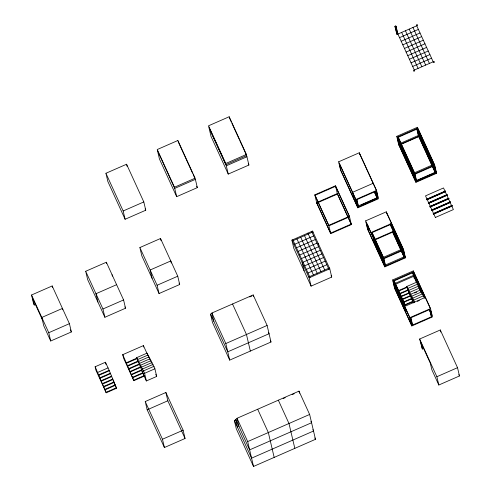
<?xml version="1.0" encoding="UTF-8"?>
<svg xmlns="http://www.w3.org/2000/svg" width="491" height="491" viewBox="0 0 491 491"><rect width="100%" height="100%" fill="white"/><g stroke="black" fill="none" stroke-linecap="round" stroke-linejoin="round"><path stroke-width="0.74" d="M397.495 33.204L414.729 70.907L413.833 71.299L413.44 70.446L434.087 61.4L434.48 62.253L433.584 62.645L416.35 24.943L417.246 24.55L417.638 25.403L396.992 34.45L394.893 26.33L395.789 25.937L396.182 26.79L397.888 34.057M396.992 34.45L395.286 27.183L396.182 26.79M399.533 37.66L418.387 29.399M401.178 41.256L420.032 32.995M105.927 173.274L126.574 164.233L143.808 201.936L145.753 210.222L125.101 219.268L107.873 181.566L105.927 173.274L123.161 210.983L125.101 219.268M402.823 44.859L421.677 36.598M404.467 48.456L423.322 40.194M406.112 52.052L424.967 43.797M407.757 55.655L426.611 47.394M409.402 59.251L428.256 50.996M411.047 62.854L429.901 54.593M412.692 66.451L431.546 58.19M123.161 210.983L143.808 201.936M195.381 179.344L197.321 187.63L176.674 196.676L174.728 188.391L195.381 179.344L193.184 174.544M246.948 156.752L248.894 165.044L228.247 174.084L226.302 165.798L246.948 156.752L245.696 154.014M35.591 304.42L34.26 305.009L33.48 303.297L31.534 295.005L52.181 285.965L69.415 323.667L71.361 331.953L50.708 341L43.742 325.748L41.796 317.462L62.443 308.416L62.768 309.796M85.704 271.278L106.351 262.237L123.585 299.94L125.53 308.225L104.878 317.272L87.65 279.569L85.704 271.278L102.938 308.986L104.878 317.272M139.874 247.55L160.52 238.503L177.754 276.212L179.694 284.498L159.047 293.544L141.813 255.836L139.874 247.55L157.102 285.253L159.047 293.544M338.643 161.797L359.295 152.756L376.529 190.459L378.469 198.745L357.822 207.791L340.588 170.089L338.643 161.797L355.877 199.506L357.822 207.791M396.759 136.345L417.405 127.298L434.639 165.001L436.585 173.292L415.932 182.333L398.704 144.63L396.759 136.345L413.993 174.047L415.932 182.333M413.852 175.293L399.932 144.839L398.048 136.805L416.902 128.544L433.35 164.54L414.496 172.801L414.613 173.311L398.164 137.314L417.915 128.667M416.798 128.924L418.332 135.467L399.478 143.728L414.735 177.116M398.974 144.974L397.268 137.707L413.717 173.704L415.423 180.97L398.974 144.974L419.621 135.933L418.768 132.3M399.932 144.839L418.786 136.578L416.902 128.544M314.835 194.829L335.488 185.782L349.426 216.292L351.372 224.577L330.725 233.624L316.781 203.114L314.835 194.829L328.78 225.332L330.725 233.624M116.612 284.688L95.966 293.728L97.905 302.02M316.781 203.114L337.427 194.068L335.488 185.782M50.708 341L48.769 332.714L69.415 323.667M102.938 308.986L123.585 299.94M157.102 285.253L177.754 276.212M355.877 199.506L376.529 190.459M413.993 174.047L434.639 165.001M377.063 197.775L358.209 206.036L358.602 206.889L377.456 198.628L375.75 191.361L356.896 199.622L358.602 206.889M361.063 205.066L376.425 198.333M430.349 174.716L416.38 180.829L414.785 174.035M431.742 174.102L434.535 172.881M416.712 181.431L435.566 173.176L433.86 165.903L415.005 174.164L416.712 181.431L416.319 180.578L436.069 171.924L434.369 164.657M291.9 240.13L312.552 231.089L329.78 268.792L331.726 277.077L311.079 286.124L293.845 248.421L291.9 240.13L309.134 277.838L311.079 286.124M292.292 240.989L312.939 231.942M328.78 225.332L349.426 216.292M294.833 244.193L313.688 235.938M296.478 247.795L315.332 239.534M365.642 220.87L386.294 211.83L403.522 249.532L405.468 257.818L384.821 266.865L367.587 229.162L365.642 220.87L382.876 258.579L384.821 266.865M298.123 251.392L316.977 243.137M426.618 199.321L445.472 191.06L445.65 191.533L426.796 199.794L426.618 199.321L445.472 191.06M299.768 254.995L318.622 246.734M428.262 202.918L447.117 194.657L447.301 195.13L428.44 203.391L428.262 202.918L447.117 194.657M301.413 258.591L320.267 250.33M367.857 229.506L366.157 222.239L382.606 258.229L384.312 265.502L367.857 229.506L368.753 229.113L367.906 225.479M429.907 206.515L448.762 198.26L448.946 198.732L430.085 206.987L429.907 206.515L448.762 198.26M321.912 253.933L302.161 262.587L304.107 270.872M390.719 223.871L371.865 232.133L383.385 257.327L402.239 249.072L390.719 223.871L402.356 249.581L402.239 249.072M390.842 224.381L371.988 232.642L383.502 257.836M431.552 210.117L450.407 201.856L450.591 202.329L431.73 210.59L431.552 210.117L450.407 201.856M304.702 265.791L323.557 257.53M433.197 213.714L452.051 205.459L452.236 205.932L433.375 214.186L433.197 213.714L452.051 205.459M306.347 269.387L325.202 261.132M382.839 260.169L373.694 239.909L392.548 231.654L404.455 257.701L384.698 266.355M373.811 240.418L392.665 232.163L392.548 231.654M213.818 321.323L211.873 313.031L253.172 294.944L267.116 325.447L271.001 342.024L229.702 360.112L212.474 322.409L210.529 314.123L212.591 313.215M249.759 296.938L251.828 296.03M307.992 272.99L326.846 264.729M435.376 217.47L453.389 209.577L443.514 187.955L425.507 195.872L435.37 217.445M95.137 366.759L105.461 362.235L109.143 370.294L116.557 388.258L106.234 392.782L95.972 370.331L95.137 366.759L106.234 392.782M122.762 354.662L143.409 345.615L147.091 353.667L146.969 353.158L136.645 357.681L144.182 376.155L133.859 380.678L123.597 358.227L122.762 354.662L133.859 380.678M308.741 276.979L329.393 267.939M309.134 277.838L329.78 268.792M97.721 372.417L108.045 367.894M98.82 374.817L109.143 370.294M126.439 362.714L136.768 358.191M98.936 375.327L109.26 370.803M126.561 363.223L136.885 358.7M137.621 359.572L147.951 355.048L149.043 357.448L148.926 356.939L138.603 361.462L138.72 361.971L136.645 357.681M100.035 377.726L110.358 373.203M127.66 365.623L137.983 361.1M100.152 378.236L110.475 373.712M127.777 366.133L138.1 361.609M139.579 363.352L149.902 358.829L151.001 361.229L150.878 360.719L140.555 365.243L140.672 365.752L138.603 361.462M101.25 380.635L111.574 376.112M128.875 368.532L139.199 364.009M101.367 381.145L111.696 376.622M128.992 369.042L139.315 364.518M382.876 258.579L403.522 249.532M382.998 259.088L402.749 250.435L404.455 257.701M102.466 383.545L112.789 379.021M130.09 371.442L140.414 366.918M102.588 384.054L112.912 379.531M130.207 371.951L140.536 367.428M141.531 367.133L151.854 362.61L152.953 365.009L152.836 364.5L142.507 369.023L142.629 369.533L140.555 365.243M103.681 386.454L114.004 381.93M131.306 374.351L141.629 369.827M103.804 386.963L114.127 382.44M131.428 374.86L141.752 370.337M142.507 369.023L143.605 371.423L143.489 370.908L153.812 366.39L154.904 368.79L156.703 376.431L146.373 380.955L141.696 370.711M385.325 265.619L385.208 265.109L404.062 256.848L402.528 250.306M104.896 389.363L115.225 384.84M132.521 377.26L142.844 372.737M105.019 389.872L115.342 385.349M132.644 377.769L142.967 373.246M146.373 380.955L144.581 373.307L154.904 368.79M106.117 392.272L116.441 387.749M133.736 380.169L144.066 375.646M229.702 360.112L225.817 343.54L267.116 325.447M392.64 279.944L413.293 270.903L430.521 308.606L432.467 316.891L411.82 325.938L394.586 288.235L392.64 279.944L409.875 317.652L411.82 325.938M393.929 280.41L412.784 272.149L424.482 297.742L405.627 306.003L393.929 280.41L394.39 282.374M395.206 283.362L413.361 275.414L412.685 272.53M395.593 284.221L413.753 276.267M394.856 288.579L393.156 281.312L409.604 317.303L411.311 324.569L394.856 288.579L395.752 288.186L394.733 283.823M413.502 302.922L406.72 286.523L416.571 282.208L416.675 282.669L413.361 275.414M145.238 401.54L165.884 392.493L183.118 430.202L185.058 438.488L164.411 447.534L147.177 409.825L145.238 401.54L162.466 439.242L164.411 447.534M398.514 290.623L406.83 286.977M398.618 291.077L406.935 287.438L413.066 302.18M406.72 286.523L407.818 288.923L407.714 288.463L417.559 284.148L417.663 284.608M399.717 293.477L408.033 289.837M399.827 293.937L408.138 290.291M419.645 288.493L419.535 288.033L409.69 292.348L410.789 294.747L410.679 294.293L420.523 289.978L420.634 290.433L418.547 286.093L408.702 290.408L408.807 290.862M400.92 296.337L409.236 292.691M401.03 296.791L409.347 293.152M147.177 409.825L167.83 400.779L165.884 392.493M414.723 293.023L416.693 292.157M402.123 299.191L410.439 295.551M402.233 299.651L410.55 296.005M410.679 294.293L411.777 296.693L411.667 296.233L421.517 291.918L422.61 294.318M403.332 302.051L411.642 298.405M411.667 296.233L412.765 298.632L412.661 298.172L422.505 293.863L423.604 296.263M395.752 288.186L406.358 311.38L402.743 302.812L411.753 298.866M412.661 298.172L413.753 300.572L413.649 300.118L423.494 295.803M403.841 305.212L412.851 301.265M404.639 305.365L412.956 301.72M417.368 301.364L419.339 300.504M409.875 317.652L430.521 308.606M412.593 325.036L431.454 316.775L429.748 309.508L410.893 317.769L412.593 325.036L412.207 324.177M162.466 439.242L183.118 430.202M238.982 426.569L237.036 418.283L298.982 391.143L309.637 414.453L315.468 439.316L253.522 466.45L236.288 428.747L234.342 420.456L235.723 419.854M237.638 427.655L235.692 419.369L237.067 418.768M283.184 398.563L285.246 397.661M292.133 394.647L294.195 393.739M422.364 349.015L419.639 339.017L440.292 329.977L457.52 367.679L459.466 375.965L438.819 385.012L431.847 369.76L430.294 363.131L420.812 342.393L422.364 349.015L423.715 348.426M253.522 466.45L247.691 441.587L309.637 414.453M438.819 385.012L436.873 376.726L457.52 367.679M412.974 27.453L429.422 63.443M409.199 29.104L425.648 65.094M405.431 30.755L421.879 66.745M401.656 32.406L418.111 68.402M394.893 26.33L395.286 27.183M418.234 129.354L434.05 163.963M417.019 129.059L433.154 164.356M419.621 135.933L434.805 169.156M419.664 136.271L432.823 165.062M435.64 171.236L436.585 173.292M418.332 135.467L435.566 173.176M418.786 136.578L431.755 164.958M432.387 166.345L435.235 172.574L433.639 165.774M398.048 136.805L414.496 172.801M359.805 154.119L376.253 190.115M386.804 213.192L403.252 249.189M430.251 308.262L413.803 272.266L415.509 279.532L421.83 293.379M424.605 298.252L412.906 272.658L394.052 280.92L405.431 305.819M420.523 289.978L421.622 292.378L421.517 291.918M375.112 191.152L376.376 193.92M390.087 223.921L403.375 252.994M429.109 309.299L431.006 313.448M375.339 191.889L375.965 193.264M390.118 224.227L402.338 250.962M404.216 255.075L405.468 257.818M420.873 291.525L415.233 279.189L414.748 277.114M458.84 374.596L459.466 375.965M374.265 191.643L377.456 198.628M431.454 316.775L429.527 309.379M374.32 191.901L377.125 198.026L375.529 191.232M392.665 232.163L404.179 257.358M413.649 300.118L414.742 302.517M407.714 288.463L409.795 292.808L409.69 292.348M395.187 285.167L396.065 287.088M396.648 288.364L399.134 294.238M419.639 339.017L436.873 376.726M355.153 199.481L357.896 205.355M373.694 239.909L383.649 261.703M385.208 265.109L385.595 265.962L383.894 258.696M337.427 194.068L351.372 224.577M311.65 231.482L328.884 269.185M331.106 275.715L331.726 277.077M307.882 233.133L324.723 269.982M304.5 235.637L320.954 271.633M300.731 237.294L317.18 273.284M296.963 238.945L313.411 274.935M292.796 239.737L310.03 277.446M229.45 117.901L231.329 122.014M231.955 123.388L239.16 139.156M239.786 140.524L246.678 155.61L226.032 164.651L208.798 126.948M248.268 163.669L248.894 165.044M226.302 165.798L209.068 128.096L211.013 136.381L228.247 174.084M310.944 421.352L311.576 422.739L249.631 449.873L235.692 419.369M268.424 332.352L269.056 333.739L227.763 351.826L210.529 314.123M312.89 429.643L313.522 431.024L251.576 458.164L234.342 420.456M270.375 340.656L271.001 342.024M314.841 437.941L315.468 439.316M178.147 141.641L192.558 173.176M196.695 186.261L197.321 187.63M278.336 400.19L288.984 423.5L294.821 448.363M232.525 303.99L246.464 334.494L250.355 351.071M174.728 188.391L157.494 150.688L159.44 158.974L176.674 196.676M257.683 409.236L268.338 432.54L274.168 457.403M211.873 313.031L225.817 343.54M145.121 208.853L145.753 210.222M179.062 283.111L179.694 284.498M237.036 418.283L247.691 441.587M152.836 364.5L153.929 366.9L153.812 366.39M150.878 360.719L151.977 363.119L151.854 362.61M148.926 356.939L150.019 359.338L149.902 358.829M146.969 353.158L148.067 355.558L147.951 355.048M124.904 306.863L125.53 308.225M155.764 374.387L156.703 376.431M167.83 400.779L185.058 438.488M143.489 370.908L144.581 373.307M113.139 380.77L116.557 388.258M70.409 329.872L71.361 331.953M31.534 295.005L48.769 332.714M42.275 319.518L32.799 298.774L34.26 305.009M452.236 205.932L433.375 214.186M450.591 202.329L431.73 210.59M448.946 198.732L430.085 206.987M447.301 195.13L428.44 203.391M445.65 191.533L426.796 199.794M395.789 25.937L397.323 32.474M417.405 127.298L417.731 128.679M419.026 134.203L419.351 135.584M440.292 329.977L440.777 332.045M430.932 311.165L431.957 315.529M418.547 286.093L418.657 286.548M413.293 270.903L413.778 272.971M412.784 272.149L414.269 278.471M403.424 249.913L404.958 256.455M386.294 211.83L386.779 213.898M410.672 317.64L412.035 323.452M402.743 302.812L401.435 299.498M376.425 190.839L377.96 197.382M400.226 296.638L400.337 297.098M373.559 184.641L373.234 183.26L352.587 192.306L354.533 200.592M395.022 285.866L395.365 287.333M359.295 152.756L359.78 154.825M383.674 258.567L385.036 264.379M368.023 226.805L368.367 228.26M356.675 199.493L358.037 205.306M318.266 243.597L318.591 244.978M312.552 231.089L312.871 232.47M298.982 391.143L299.467 393.217M253.172 294.944L253.497 296.325M171.267 263.029L170.782 260.954L150.136 270.001L152.075 278.287M160.52 238.503L161.005 240.578M126.574 164.233L127.059 166.302M143.409 345.615L143.746 347.039M112.071 274.745L112.39 276.126M106.351 262.237L106.676 263.618M105.461 362.235L105.964 364.377M52.181 285.965L52.506 287.345M229.18 116.754L208.528 125.8L225.762 163.503L246.414 154.462L229.18 116.754M177.877 140.494L157.23 149.54L174.458 187.243L195.111 178.196L177.877 140.494M335.605 186.292L314.958 195.338L328.896 225.842L349.549 216.801L335.605 186.292M337.311 193.558L316.664 202.605L330.603 233.115L351.255 224.068L337.311 193.558M355.607 199.156L339.158 163.165L340.858 170.432L357.313 206.429L355.607 199.156"/></g></svg>
